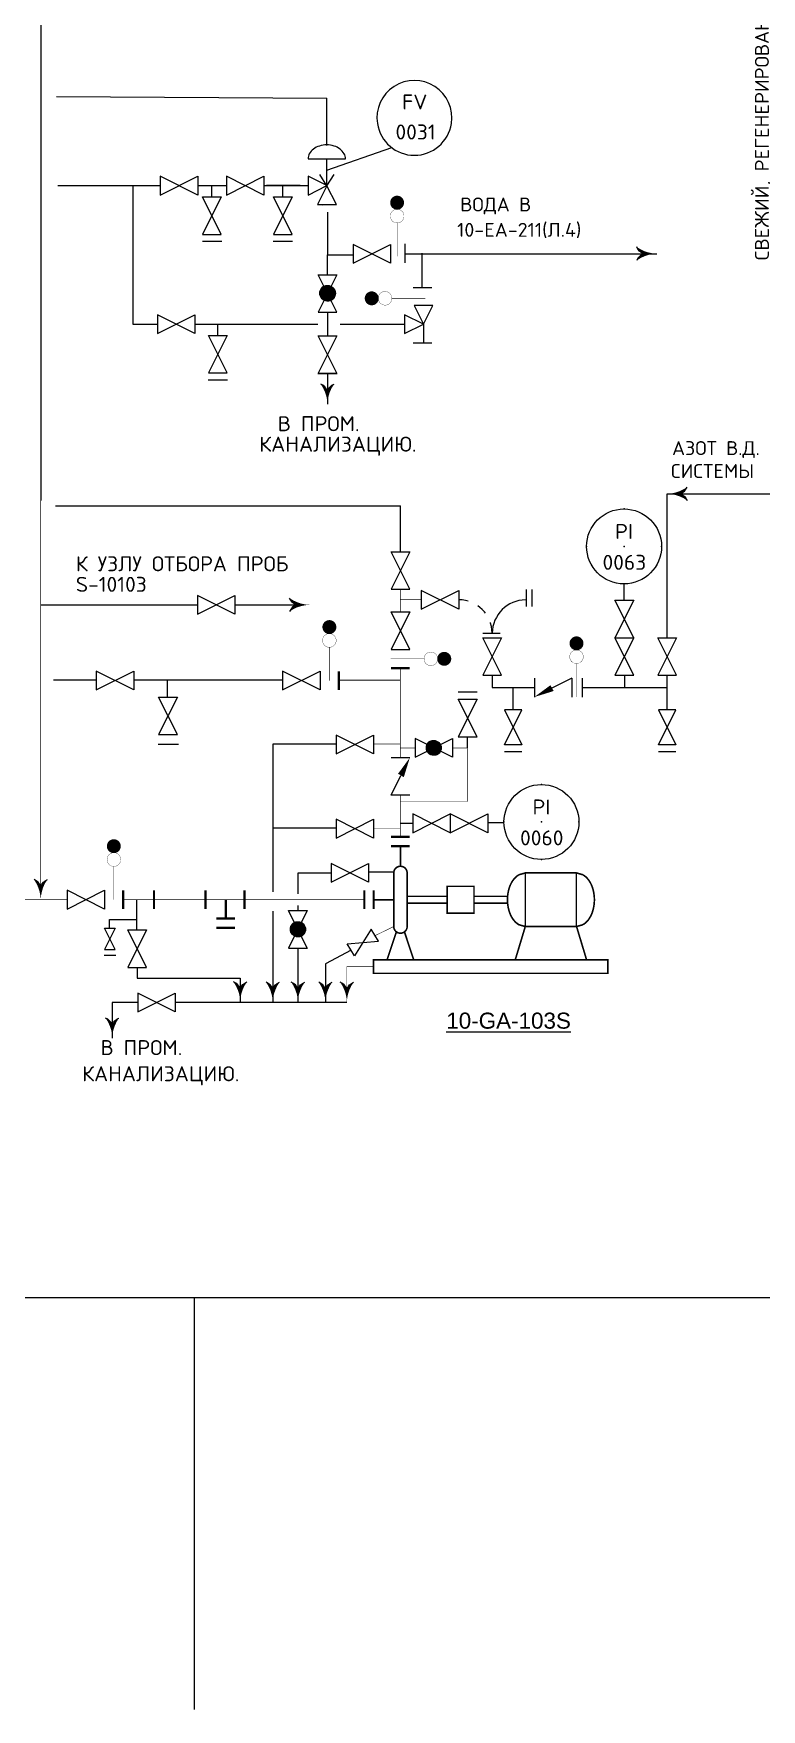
# Model space of a CAD drawing. Extents: x 270 to 589, y 86 to 206.
# Drawn here: x 440.04 to 446.84, y 86.41 to 102.06 of the extents above; entities that cross this region are included whole.
import ezdxf
from ezdxf.enums import TextEntityAlignment as Align

# ---------------------------------------------------------------- set-up
doc = ezdxf.new("R2010")
doc.units = 0
doc.header["$MEASUREMENT"] = 0
doc.linetypes.add('DASH', pattern=[0.15625, 0.09375, -0.0625])
doc.linetypes.add('SDASH', pattern=[0.09375, 0.046875, -0.046875])
doc.layers.get('0').update_dxf_attribs({"linetype": 'CONTINUOUS'})
for name, color, linetype in [('IN-ATTRIBS', 7, 'CONTINUOUS'), ('IN-EQUIPMENT', 7, 'CONTINUOUS'), ('IN-INSTRUMENT', 7, 'SDASH'), ('IN-MIN-PROC', 7, 'CONTINUOUS'), ('IN-PNEUMATIC', 7, 'CONTINUOUS'), ('IN-TEXT', 51, 'CONTINUOUS')]:
    doc.layers.add(name, color=color, linetype=linetype)
doc.styles.add('ATTRIBS', font='SIMPLEX', dxfattribs={"width": 0.8, "height": 0.125})
doc.styles.add('HELV', font='HELV', dxfattribs={"height": 0.15})
doc.styles.add('NARROW', font='simplex', dxfattribs={"width": 0.75, "height": 0.1})
doc.styles.add('S1', font='SIMPLEX.shx')
doc.styles.add('SIMPLEX', font='SIMPLEX')

# ---------------------------------------------------------------- blocks, each defined once
blk = doc.blocks.new('PH35')
at = {"layer": 'IN-ATTRIBS'}
for p in [(0, 0.25), (-0.25, 0), (0, 0), (0.25, 0), (0, -0.25)]:
    blk.add_point(p, dxfattribs=at)
at = {"layer": 'IN-ATTRIBS', "flags": 1}
for tag, style, width, p in [('IDNUM', 'ATTRIBS', 0.8, (0.009, 0.584)), ('DWGNO', 'ATTRIBS', 0.8, (0.003, 0.447)), ('FILENO', 'ATTRIBS', 0.8, (-0.003, 0.311)), ('LOC', 'ATTRIBS', 0.8, (-0.08, -0.422)), ('SIG', 'ATTRIBS', 0.8, (-0.087, -0.563)), ('INSTALL', 'ATTRIBS', 0.8, (-0.087, -0.699)), ('SERV', 'ATTRIBS', 0.8, (-0.083, -0.838)), ('DATE', 'ATTRIBS', 0.8, (-0.088, -0.969)), ('DES', 'NARROW', 0.75, (-0.087, -1.102)), ('CSYS', 'NARROW', 0.75, (-0.087, -1.243))]:
    blk.add_attdef(tag, text='', height=0.1, dxfattribs=dict(at, style=style, width=width)).set_placement(p, align=Align.CENTER)
at = {"layer": 'IN-ATTRIBS', "style": 'ATTRIBS', "flags": 1}
blk.add_attdef('SYSCDI', text='', height=0.1, dxfattribs=at).set_placement((-0.312, 0.312), align=Align.RIGHT)
at = {"layer": 'IN-ATTRIBS', "style": 'S1'}
for tag, p in [('XT', (0.324, 0.257)), ('A1', (0.323, 0.115)), ('A2', (0.323, -0.035)), ('A3', (0.323, -0.185)), ('RES', (0.323, -0.342))]:
    blk.add_attdef(tag, p, '', height=0.1, dxfattribs=at)
at = {"layer": 'IN-ATTRIBS', "style": 'ATTRIBS'}
blk.add_attdef('SYSCDV', text='', height=0.1, dxfattribs=at).set_placement((-0.312, 0.141), align=Align.RIGHT)
at = {"layer": 'IN-ATTRIBS', "style": 'S1'}
for tag, p in [('INSTTYPE', (0, 0.05)), ('TAGNUM', (0.002, -0.156)), ('MD', (0.402, -0.565)), ('SZ', (0.402, -0.696))]:
    blk.add_attdef(tag, text='', height=0.1, dxfattribs=at).set_placement(p, align=Align.CENTER)

msp = doc.modelspace()

# ---------------------------------------------------------------- hatches: boundary and pattern name
at = {"linetype": 'CONTINUOUS'}
h = msp.add_hatch(dxfattribs=at)
h.set_pattern_fill('ANSI31', color=2, scale=0.0014, style=0)
h.set_pattern_definition([(45, (-15.6227228, 89.20223268), (-0.00012374368671, 0.00012374368671), [])])
edge = h.paths.add_edge_path()
edge.add_arc((442.785, 99.634), 0.0729, 0, 360)
h = msp.add_hatch(dxfattribs=at)
h.set_pattern_fill('ANSI31', color=2, scale=0.0014, style=0)
h.set_pattern_definition([(45, (-5.88282989, 87.46725496), (-0.00012374368671, 0.00012374368671), [])])
edge = h.paths.add_edge_path()
edge.add_arc((443.777, 95.389), 0.0693, 0, 360)
h = msp.add_hatch(dxfattribs=at)
h.set_pattern_fill('ANSI31', color=2, scale=0.0014, style=0)
h.set_pattern_definition([(45, (2.91163047, 88.5714263), (-0.00012374368671, 0.00012374368671), [])])
edge = h.paths.add_edge_path()
edge.add_arc((442.508, 93.695), 0.0709, 0, 360)

# ---------------------------------------------------------------- linework, layer by layer
at = {"color": 2}
for p, q in [((442.602, 100.889), (442.952, 100.889)), ((442.777, 100.639), (442.777, 100.889)), ((441.704, 100.533), (441.704, 100.639)), ((442.366, 100.533), (442.366, 100.639)), ((442.777, 100.639), (442.602, 100.726)), ((442.602, 100.726), (442.602, 100.551)), ((442.602, 100.551), (442.777, 100.639)), ((442.779, 100.638), (442.692, 100.463)), ((442.867, 100.463), (442.779, 100.638)), ((442.692, 100.463), (442.867, 100.463)), ((442.736, 100.461), (442.823, 100.462)), ((443.507, 100.094), (443.507, 99.919)), ((443.585, 99.688), (443.76, 99.688)), ((441.759, 99.24), (441.759, 99.345)), ((443.68, 99.345), (443.68, 99.17)), ((443.585, 99.17), (443.76, 99.17)), ((442.694, 98.884), (442.869, 98.884)), ((442.699, 98.884), (442.874, 98.884)), ((441.288, 95.863), (441.288, 96.022)), ((444.717, 96.039), (444.717, 95.864)), ((445.067, 96.039), (444.881, 95.946)), ((445.067, 96.039), (445.067, 95.864)), ((445.163, 96.039), (445.163, 95.864)), ((444.006, 95.913), (444.181, 95.913)), ((444.181, 95.493), (444.006, 95.843)), ((444.006, 95.843), (444.181, 95.843)), ((444.181, 95.843), (444.006, 95.493)), ((444.439, 95.418), (444.601, 95.743)), ((444.439, 95.743), (444.601, 95.418)), ((444.601, 95.743), (444.439, 95.743)), ((446.038, 95.743), (445.876, 95.743)), ((445.876, 95.743), (446.038, 95.418)), ((445.876, 95.418), (446.038, 95.743)), ((444.006, 95.493), (444.181, 95.493)), ((444.601, 95.418), (444.439, 95.418)), ((444.601, 95.352), (444.439, 95.352)), ((446.038, 95.418), (445.876, 95.418)), ((446.038, 95.352), (445.876, 95.352)), ((443.553, 95.297), (443.378, 95.297)), ((443.378, 94.947), (443.47, 95.132)), ((443.553, 94.947), (443.378, 94.947)), ((440.746, 93.706), (440.746, 93.786)), ((442.421, 93.519), (442.596, 93.519))]:
    msp.add_line(p, q, dxfattribs=at)
at = {"color": 5, "linetype": 'CONTINUOUS'}
for p, q in [((440.265, 100.64), (441.223, 100.639)), ((440.964, 100.639), (440.964, 99.345)), ((441.572, 100.639), (441.84, 100.639)), ((442.19, 100.639), (442.602, 100.639)), ((442.528, 100.639), (442.214, 100.639)), ((440.106, 100.54), (440.104, 98.364)), ((442.783, 100.39), (442.783, 99.993)), ((443.507, 100.003), (445.861, 100.003)), ((443.67, 99.688), (443.67, 100.007)), ((442.783, 99.807), (442.783, 99.993)), ((442.783, 99.993), (443.024, 99.993)), ((442.783, 99.457), (442.783, 99.237)), ((440.964, 99.345), (441.19, 99.345)), ((441.545, 99.345), (442.695, 99.345)), ((442.902, 99.345), (443.505, 99.345)), ((442.783, 98.887), (442.783, 98.598)), ((440.104, 98.364), (440.104, 97.698)), ((445.957, 96.417), (445.957, 97.762)), ((445.957, 97.762), (448.705, 97.762)), ((440.243, 97.649), (443.465, 97.649)), ((443.465, 97.221), (443.465, 97.649)), ((440.104, 96.725), (441.568, 96.725)), ((441.918, 96.725), (442.492, 96.725)), ((440.624, 96.022), (440.225, 96.022)), ((441.798, 96.022), (440.975, 96.022)), ((442.364, 96.022), (441.798, 96.022)), ((443.465, 96.022), (442.889, 96.017)), ((444.323, 96.067), (444.323, 95.952)), ((444.323, 95.952), (444.717, 95.952)), ((445.163, 95.952), (445.957, 95.952)), ((445.957, 95.952), (445.957, 96.067)), ((442.273, 95.425), (442.273, 94.045)), ((442.864, 95.425), (442.273, 95.425)), ((442.864, 94.639), (442.273, 94.639)), ((443.408, 94.228), (443.169, 94.228)), ((442.273, 93.863), (442.273, 93.012)), ((443.004, 93.501), (442.765, 93.371)), ((441.007, 93.339), (441.007, 93.239)), ((441.007, 93.239), (441.968, 93.239)), ((441.968, 93.239), (441.968, 93.016)), ((441.011, 93.012), (440.773, 93.012)), ((442.965, 93.012), (441.361, 93.012))]:
    msp.add_line(p, q, dxfattribs=at)
at = {"color": 7, "linetype": 'CONTINUOUS'}
for q in [(442.712, 100.743), (442.847, 100.743)]:
    msp.add_line((442.779, 100.638), q, dxfattribs=at)
at = {"color": 2, "linetype": 'CONTINUOUS'}
for p, q in [((441.615, 100.12), (441.796, 100.12)), ((442.276, 100.12), (442.457, 100.12)), ((441.669, 98.826), (441.851, 98.826)), ((441.202, 95.423), (441.391, 95.423)), ((440.746, 93.786), (441.002, 93.786)), ((440.696, 93.453), (440.805, 93.453))]:
    msp.add_line(p, q, dxfattribs=at)
at = {"color": 7}
for p, q in [((445.552, 96.92), (445.552, 96.772)), ((444.433, 94.689), (444.285, 94.689))]:
    msp.add_line(p, q, dxfattribs=at)
at = {"color": 5}
for p, q in [((444.52, 95.743), (444.52, 95.952)), ((445.957, 95.743), (445.957, 95.952)), ((441.002, 93.689), (441.002, 93.971))]:
    msp.add_line(p, q, dxfattribs=at)
msp.add_line((444.09, 95.493), (444.09, 95.388))
at = {"color": 6}
for p, q in [((444.632, 94.221), (444.632, 93.721)), ((445.111, 93.721), (445.111, 94.221))]:
    msp.add_line(p, q, dxfattribs=at)
at = {"color": 6, "linetype": 'CONTINUOUS'}
msp.add_line((271.084, 90.258), (567.702, 90.258, 0.558), dxfattribs=at)
at = {"color": 2}
msp.add_lwpolyline([(442.952, 100.889, 0.126822), (442.939, 100.937, 0.10607), (442.901, 100.981, 0.085783), (442.846, 101.009, 0.075445), (442.777, 101.02, 0.075445), (442.708, 101.009, 0.085783), (442.653, 100.981, 0.10607), (442.614, 100.937, 0.126822), (442.602, 100.889)], format="xyb", dxfattribs=at)
for points in [[(441.222, 100.551), (441.572, 100.726), (441.572, 100.551), (441.222, 100.726)], [(441.84, 100.551), (442.19, 100.726), (442.19, 100.551), (441.84, 100.726)], [(441.791, 100.183), (441.616, 100.533), (441.791, 100.533), (441.616, 100.183)], [(442.453, 100.183), (442.278, 100.533), (442.453, 100.533), (442.278, 100.183)], [(443.024, 99.914), (443.374, 100.089), (443.374, 99.914), (443.024, 100.089)], [(442.871, 99.457), (442.696, 99.807), (442.871, 99.807), (442.696, 99.457)], [(441.195, 99.258), (441.545, 99.433), (441.545, 99.258), (441.195, 99.433)], [(443.505, 99.258), (443.68, 99.345), (443.768, 99.52), (443.593, 99.52), (443.68, 99.345), (443.505, 99.433)], [(441.846, 98.89), (441.671, 99.24), (441.846, 99.24), (441.671, 98.89)], [(442.871, 98.887), (442.696, 99.237), (442.871, 99.237), (442.696, 98.887)], [(443.553, 96.871), (443.378, 97.221), (443.553, 97.221), (443.378, 96.871)], [(441.568, 96.637), (441.918, 96.812), (441.918, 96.637), (441.568, 96.812)], [(443.66, 96.685), (444.01, 96.86), (444.01, 96.685), (443.66, 96.86)], [(445.645, 96.418), (445.47, 96.768), (445.645, 96.768), (445.47, 96.418)], [(443.553, 96.308), (443.378, 96.658), (443.553, 96.658), (443.378, 96.308)], [(444.411, 96.067), (444.236, 96.417), (444.411, 96.417), (444.236, 96.067)], [(445.645, 96.067), (445.47, 96.417), (445.645, 96.417), (445.47, 96.067)], [(446.044, 96.067), (445.869, 96.417), (446.044, 96.417), (445.869, 96.067)], [(440.624, 95.93), (440.974, 96.105), (440.974, 95.93), (440.624, 96.105)], [(442.364, 95.93), (442.714, 96.105), (442.714, 95.93), (442.364, 96.105)], [(441.381, 95.513), (441.206, 95.863), (441.381, 95.863), (441.206, 95.513)], [(442.864, 95.332), (443.214, 95.507), (443.214, 95.332), (442.864, 95.507)], [(443.602, 95.301), (443.952, 95.476), (443.952, 95.301), (443.602, 95.476)], [(442.864, 94.547), (443.214, 94.722), (443.214, 94.547), (442.864, 94.722)], [(443.581, 94.597), (443.931, 94.772), (443.931, 94.597), (443.581, 94.772)], [(443.931, 94.597), (444.281, 94.772), (444.281, 94.597), (443.931, 94.772)], [(442.818, 94.135), (443.168, 94.31), (443.168, 94.135), (442.818, 94.31)], [(440.35, 93.884), (440.7, 94.059), (440.7, 93.884), (440.35, 94.059)], [(442.595, 93.52), (442.42, 93.87), (442.595, 93.87), (442.42, 93.52)], [(440.799, 93.505), (440.699, 93.706), (440.799, 93.706), (440.699, 93.505)], [(441.094, 93.339), (440.919, 93.689), (441.094, 93.689), (440.919, 93.339)], [(443.192, 93.697), (443.036, 93.448), (442.968, 93.56), (443.261, 93.585)], [(441.011, 92.925), (441.361, 93.1), (441.361, 92.925), (441.011, 93.1)]]:
    msp.add_lwpolyline(points, close=True, dxfattribs=at)
for points, const_width in [([(443.402, 100.48, 1), (443.467, 100.48, 1)], 0.065), ([(443.371, 100.355, 1), (443.499, 100.355, 1)], 0.0025), ([(443.197, 99.619, -1), (443.197, 99.554, -1)], 0.065), ([(443.322, 99.651, -1), (443.322, 99.523, -1)], 0.0025), ([(442.769, 96.517, 1), (442.834, 96.517, 1)], 0.065), ([(442.737, 96.392, 1), (442.865, 96.392, 1)], 0.0025), ([(445.078, 96.365, 1), (445.143, 96.365, 1)], 0.065), ([(443.75, 96.284, 1), (443.75, 96.157, 1)], 0.0025), ([(443.875, 96.253, 1), (443.875, 96.188, 1)], 0.065), ([(445.047, 96.24, 1), (445.174, 96.24, 1)], 0.0025), ([(440.755, 94.471, 1), (440.82, 94.471, 1)], 0.065), ([(440.724, 94.346, 1), (440.852, 94.346, 1)], 0.0025)]:
    msp.add_lwpolyline(points, format="xyb", close=True, dxfattribs=dict(at, const_width=const_width))
at = {"color": 2, "const_width": 0.005}
for points in [[(443.435, 100.292), (443.435, 99.98)], [(443.385, 99.587), (443.697, 99.587)], [(442.801, 96.33), (442.801, 96.017)], [(443.688, 96.221), (443.375, 96.221)], [(445.11, 96.177), (445.11, 95.865)], [(440.788, 94.284), (440.788, 93.971)]]:
    msp.add_lwpolyline(points, dxfattribs=at)
at = {"color": 5, "linetype": 'CONTINUOUS'}
for points in [[(445.736, 100.003, -0.206864), (445.674, 100.066)], [(445.736, 100.003, 0.206864), (445.674, 99.941)], [(442.493, 96.725, -0.206864), (442.43, 96.787)], [(442.493, 96.725, 0.206864), (442.43, 96.662)], [(440.104, 94.096, 0.206864), (440.042, 94.159)], [(440.104, 94.096, -0.206864), (440.167, 94.159)]]:
    msp.add_lwpolyline(points, format="xyb", dxfattribs=at)
at = {"color": 5}
for points in [[(442.783, 98.723, 0.206864), (442.721, 98.785)], [(442.783, 98.723, -0.206864), (442.846, 98.785)], [(441.968, 93.141, 0.206864), (441.906, 93.203)], [(441.968, 93.141, -0.206864), (442.031, 93.203)], [(442.273, 93.137, 0.206864), (442.21, 93.2)], [(442.273, 93.137, -0.206864), (442.335, 93.2)], [(442.508, 93.137, 0.206864), (442.446, 93.2)], [(442.508, 93.137, -0.206864), (442.571, 93.2)], [(442.765, 93.137, 0.206864), (442.702, 93.2)], [(442.765, 93.137, -0.206864), (442.827, 93.2)], [(442.965, 93.137, 0.206864), (442.903, 93.2)], [(442.965, 93.137, -0.206864), (443.028, 93.2)], [(440.773, 92.803, 0.206864), (440.71, 92.866)], [(440.773, 92.803, -0.206864), (440.835, 92.866)]]:
    msp.add_lwpolyline(points, format="xyb", dxfattribs=at)
at = {"color": 5, "linetype": 'CONTINUOUS'}
for points, const_width in [([(440.104, 97.698), (440.104, 95.815)], 0.005), ([(443.465, 96.658), (443.465, 96.871)], 0.005), ([(444.642, 96.869), (444.642, 96.708)], 0.0104), ([(444.695, 96.869), (444.695, 96.709)], 0.0104), ([(443.465, 96.134), (443.465, 95.297)], 0.005), ([(440.104, 95.815), (440.104, 94.096)], 0.005), ([(443.602, 95.388), (443.465, 95.388)], 0.005), ([(444.09, 95.075), (444.09, 95.388), (443.952, 95.388)], 0.005), ([(443.465, 94.888), (444.09, 94.888), (444.09, 95.075)], 0.005), ([(443.465, 94.947), (443.465, 94.556)], 0.005), ([(439.85, 93.971), (440.349, 93.971)], 0.005), ([(440.879, 93.971), (441.798, 93.971)], 0.005), ([(441.798, 93.971), (443.128, 93.971)], 0.005)]:
    msp.add_lwpolyline(points, dxfattribs=dict(at, const_width=const_width))
at = {"color": 6}
for points, const_width in [([(443.378, 94.471), (443.553, 94.471)], 0.021), ([(443.465, 94.284), (443.465, 94.471)], 0.015), ([(443.528, 94.003), (443.903, 94.003)], 0.015), ([(443.528, 93.94), (443.903, 93.94)], 0.015), ([(444.47, 94.003), (444.153, 94.003)], 0.015), ([(444.47, 93.94), (444.153, 93.94)], 0.015), ([(443.428, 93.671), (443.34, 93.409)], 0.015), ([(443.503, 93.671), (443.59, 93.409)], 0.015), ([(444.632, 93.721), (444.538, 93.409)], 0.015), ([(445.111, 93.721), (445.205, 93.409)], 0.015)]:
    msp.add_lwpolyline(points, dxfattribs=dict(at, const_width=const_width))
at = {"color": 6, "const_width": 0.015}
for points in [[(443.403, 94.221), (443.403, 93.721, 1), (443.528, 93.721), (443.528, 94.221, 1)], [(444.632, 94.221), (444.572, 94.204, 0.107118), (444.514, 94.148, 0.079807), (444.479, 94.071, 0.067453), (444.465, 93.971, 0.067453), (444.479, 93.872, 0.079807), (444.514, 93.794, 0.107118), (444.572, 93.738), (444.632, 93.721), (445.111, 93.721), (445.171, 93.738, 0.107118), (445.229, 93.794, 0.079807), (445.264, 93.872, 0.067453), (445.278, 93.971, 0.067453), (445.264, 94.071, 0.079807), (445.229, 94.148, 0.107118), (445.171, 94.204), (445.111, 94.221)]]:
    msp.add_lwpolyline(points, format="xyb", close=True, dxfattribs=at)
for points in [[(443.903, 93.846), (444.153, 93.846), (444.153, 94.096), (443.903, 94.096)], [(443.215, 93.284), (445.403, 93.284), (445.403, 93.409), (443.215, 93.409)]]:
    msp.add_lwpolyline(points, close=True, dxfattribs=at)
at = {"color": 2, "linetype": 'CONTINUOUS'}
for centre, radius in [((442.785, 99.634), 0.0729), ((443.777, 95.389), 0.0693), ((442.508, 93.695), 0.0709)]:
    msp.add_circle(centre, radius, dxfattribs=at)
for centre in [(445.555, 97.27), (444.783, 94.697)]:
    msp.add_circle(centre, 0.35)
for start, end in [(351.1529, 188.8471), (188.8471, 351.1529)]:
    msp.add_arc((443.596, 101.272), 0.35, start, end)
at = {"color": 5, "linetype": 'CONTINUOUS'}
for points in [[(445.708, 100.045), (445.682, 100.05), (445.674, 100.066)], [(445.744, 100.027), (445.693, 100.035), (445.708, 100.045), (445.682, 100.05)], [(445.782, 100.015), (445.705, 100.022), (445.744, 100.027), (445.693, 100.035)], [(445.821, 100.007), (445.72, 100.011), (445.782, 100.015), (445.705, 100.022)], [(445.821, 100), (445.72, 99.995), (445.782, 99.992), (445.705, 99.985)], [(445.861, 100.003), (445.736, 100.003), (445.821, 100.007), (445.72, 100.011)], [(445.861, 100.003), (445.736, 100.003), (445.821, 100), (445.72, 99.995)], [(445.708, 99.962), (445.682, 99.957), (445.674, 99.941)], [(445.744, 99.979), (445.693, 99.972), (445.708, 99.962), (445.682, 99.957)], [(445.782, 99.992), (445.705, 99.985), (445.744, 99.979), (445.693, 99.972)], [(442.464, 96.766), (442.438, 96.771), (442.43, 96.787)], [(442.5, 96.749), (442.449, 96.756), (442.464, 96.766), (442.438, 96.771)], [(442.538, 96.736), (442.462, 96.743), (442.5, 96.749), (442.449, 96.756)], [(442.538, 96.713), (442.462, 96.706), (442.5, 96.701), (442.449, 96.693)], [(442.578, 96.728), (442.476, 96.733), (442.538, 96.736), (442.462, 96.743)], [(442.578, 96.721), (442.476, 96.717), (442.538, 96.713), (442.462, 96.706)], [(442.618, 96.725), (442.493, 96.725), (442.578, 96.728), (442.476, 96.733)], [(442.618, 96.725), (442.493, 96.725), (442.578, 96.721), (442.476, 96.717)], [(442.464, 96.684), (442.438, 96.679), (442.43, 96.662)], [(442.5, 96.701), (442.449, 96.693), (442.464, 96.684), (442.438, 96.679)], [(440.063, 94.125), (440.058, 94.151), (440.042, 94.159)], [(440.08, 94.089), (440.073, 94.14), (440.063, 94.125), (440.058, 94.151)], [(440.093, 94.05), (440.086, 94.127), (440.08, 94.089), (440.073, 94.14)], [(440.101, 94.011), (440.096, 94.113), (440.093, 94.05), (440.086, 94.127)], [(440.104, 93.971), (440.104, 94.096), (440.101, 94.011), (440.096, 94.113)], [(440.104, 93.971), (440.104, 94.096), (440.108, 94.011), (440.112, 94.113)], [(440.108, 94.011), (440.112, 94.113), (440.116, 94.05), (440.123, 94.127)], [(440.116, 94.05), (440.123, 94.127), (440.128, 94.089), (440.136, 94.14)], [(440.128, 94.089), (440.136, 94.14), (440.145, 94.125), (440.15, 94.151)], [(440.145, 94.125), (440.15, 94.151), (440.167, 94.159)]]:
    msp.add_solid(points, dxfattribs=at)
at = {"color": 5}
for points in [[(442.742, 98.751), (442.737, 98.777), (442.721, 98.785)], [(442.759, 98.715), (442.752, 98.767), (442.742, 98.751), (442.737, 98.777)], [(442.772, 98.677), (442.765, 98.754), (442.759, 98.715), (442.752, 98.767)], [(442.78, 98.638), (442.775, 98.739), (442.772, 98.677), (442.765, 98.754)], [(442.786, 98.638), (442.791, 98.739), (442.795, 98.677), (442.802, 98.754)], [(442.795, 98.677), (442.802, 98.754), (442.807, 98.715), (442.815, 98.767)], [(442.807, 98.715), (442.815, 98.767), (442.824, 98.751), (442.829, 98.777)], [(442.824, 98.751), (442.829, 98.777), (442.846, 98.785)], [(442.783, 98.598), (442.783, 98.723), (442.78, 98.638), (442.775, 98.739)], [(442.783, 98.598), (442.783, 98.723), (442.786, 98.638), (442.791, 98.739)], [(441.927, 93.169), (441.922, 93.195), (441.906, 93.203)], [(441.944, 93.133), (441.937, 93.184), (441.927, 93.169), (441.922, 93.195)], [(441.957, 93.095), (441.949, 93.172), (441.944, 93.133), (441.937, 93.184)], [(441.965, 93.055), (441.96, 93.157), (441.957, 93.095), (441.949, 93.172)], [(441.968, 93.016), (441.968, 93.141), (441.965, 93.055), (441.96, 93.157)], [(441.968, 93.016), (441.968, 93.141), (441.971, 93.055), (441.976, 93.157)], [(441.971, 93.055), (441.976, 93.157), (441.98, 93.095), (441.987, 93.172)], [(441.98, 93.095), (441.987, 93.172), (441.992, 93.133), (442, 93.184)], [(441.992, 93.133), (442, 93.184), (442.009, 93.169), (442.014, 93.195)], [(442.009, 93.169), (442.014, 93.195), (442.031, 93.203)], [(442.231, 93.166), (442.226, 93.192), (442.21, 93.2)], [(442.249, 93.129), (442.241, 93.181), (442.231, 93.166), (442.226, 93.192)], [(442.261, 93.091), (442.254, 93.168), (442.249, 93.129), (442.241, 93.181)], [(442.269, 93.052), (442.265, 93.153), (442.261, 93.091), (442.254, 93.168)], [(442.273, 93.012), (442.273, 93.137), (442.269, 93.052), (442.265, 93.153)], [(442.273, 93.012), (442.273, 93.137), (442.276, 93.052), (442.281, 93.153)], [(442.276, 93.052), (442.281, 93.153), (442.284, 93.091), (442.291, 93.168)], [(442.284, 93.091), (442.291, 93.168), (442.297, 93.129), (442.304, 93.181)], [(442.297, 93.129), (442.304, 93.181), (442.314, 93.166), (442.319, 93.192)], [(442.314, 93.166), (442.319, 93.192), (442.335, 93.2)], [(442.467, 93.166), (442.462, 93.192), (442.446, 93.2)], [(442.484, 93.129), (442.477, 93.181), (442.467, 93.166), (442.462, 93.192)], [(442.497, 93.091), (442.489, 93.168), (442.484, 93.129), (442.477, 93.181)], [(442.505, 93.052), (442.5, 93.153), (442.497, 93.091), (442.489, 93.168)], [(442.508, 93.012), (442.508, 93.137), (442.505, 93.052), (442.5, 93.153)], [(442.508, 93.012), (442.508, 93.137), (442.511, 93.052), (442.516, 93.153)], [(442.511, 93.052), (442.516, 93.153), (442.519, 93.091), (442.527, 93.168)], [(442.519, 93.091), (442.527, 93.168), (442.532, 93.129), (442.54, 93.181)], [(442.532, 93.129), (442.54, 93.181), (442.549, 93.166), (442.554, 93.192)], [(442.549, 93.166), (442.554, 93.192), (442.571, 93.2)], [(442.723, 93.166), (442.718, 93.192), (442.702, 93.2)], [(442.74, 93.129), (442.733, 93.181), (442.723, 93.166), (442.718, 93.192)], [(442.753, 93.091), (442.746, 93.168), (442.74, 93.129), (442.733, 93.181)], [(442.761, 93.052), (442.756, 93.153), (442.753, 93.091), (442.746, 93.168)], [(442.765, 93.012), (442.765, 93.137), (442.761, 93.052), (442.756, 93.153)], [(442.765, 93.012), (442.765, 93.137), (442.768, 93.052), (442.773, 93.153)], [(442.768, 93.052), (442.773, 93.153), (442.776, 93.091), (442.783, 93.168)], [(442.776, 93.091), (442.783, 93.168), (442.789, 93.129), (442.796, 93.181)], [(442.789, 93.129), (442.796, 93.181), (442.806, 93.166), (442.811, 93.192)], [(442.806, 93.166), (442.811, 93.192), (442.827, 93.2)], [(442.924, 93.166), (442.919, 93.192), (442.903, 93.2)], [(442.941, 93.129), (442.934, 93.181), (442.924, 93.166), (442.919, 93.192)], [(442.954, 93.091), (442.946, 93.168), (442.941, 93.129), (442.934, 93.181)], [(442.962, 93.052), (442.957, 93.153), (442.954, 93.091), (442.946, 93.168)], [(442.965, 93.012), (442.965, 93.137), (442.962, 93.052), (442.957, 93.153)], [(442.965, 93.012), (442.965, 93.137), (442.968, 93.052), (442.973, 93.153)], [(442.968, 93.052), (442.973, 93.153), (442.976, 93.091), (442.984, 93.168)], [(442.976, 93.091), (442.984, 93.168), (442.989, 93.129), (442.997, 93.181)], [(442.989, 93.129), (442.997, 93.181), (443.006, 93.166), (443.011, 93.192)], [(443.006, 93.166), (443.011, 93.192), (443.028, 93.2)], [(440.732, 92.832), (440.727, 92.858), (440.71, 92.866)], [(440.749, 92.795), (440.741, 92.847), (440.732, 92.832), (440.727, 92.858)], [(440.762, 92.757), (440.754, 92.834), (440.749, 92.795), (440.741, 92.847)], [(440.77, 92.718), (440.765, 92.819), (440.762, 92.757), (440.754, 92.834)], [(440.773, 92.678), (440.773, 92.803), (440.77, 92.718), (440.765, 92.819)], [(440.773, 92.678), (440.773, 92.803), (440.776, 92.718), (440.781, 92.819)], [(440.776, 92.718), (440.781, 92.819), (440.784, 92.757), (440.792, 92.834)], [(440.784, 92.757), (440.792, 92.834), (440.797, 92.795), (440.804, 92.847)], [(440.797, 92.795), (440.804, 92.847), (440.814, 92.832), (440.819, 92.858)], [(440.814, 92.832), (440.819, 92.858), (440.835, 92.866)]]:
    msp.add_solid(points, dxfattribs=at)
at = {"color": 2}
for points in [[(444.897, 95.92), (444.717, 95.864), (444.867, 95.974)], [(443.497, 95.116), (443.553, 95.297), (443.443, 95.147)]]:
    msp.add_solid(points, dxfattribs=at)
at = {"layer": 'IN-EQUIPMENT', "color": 5}
msp.add_line((444.235, 96.459), (444.398, 96.459), dxfattribs=at)
at = {"layer": 'IN-EQUIPMENT', "color": 2, "const_width": 0.021}
for points in [[(442.889, 95.93), (442.889, 96.105)], [(443.553, 96.133), (443.378, 96.133)], [(443.378, 94.559), (443.553, 94.559)], [(440.875, 93.884), (440.875, 94.059)], [(441.163, 93.884), (441.163, 94.059)], [(441.643, 93.884), (441.643, 94.059)], [(442.009, 93.884), (442.009, 94.059)], [(443.128, 94.059), (443.128, 93.884)], [(441.746, 93.796), (441.921, 93.796)], [(441.746, 93.709), (441.921, 93.709)]]:
    msp.add_lwpolyline(points, dxfattribs=at)
at = {"layer": 'IN-EQUIPMENT', "color": 6}
for points, const_width in [([(443.215, 94.059), (443.215, 93.884)], 0.021), ([(443.403, 93.971), (443.215, 93.971)], 0.015)]:
    msp.add_lwpolyline(points, dxfattribs=dict(at, const_width=const_width))
at = {"layer": 'IN-EQUIPMENT', "color": 2, "linetype": 'CONTINUOUS', "const_width": 0.021}
msp.add_lwpolyline([(441.834, 93.971), (441.834, 93.796)], dxfattribs=at)
at = {"layer": 'IN-MIN-PROC', "color": 5}
msp.add_line((440.106, 103.107), (440.106, 100.54), dxfattribs=at)
at = {"layer": 'IN-MIN-PROC', "color": 7, "linetype": 'CONTINUOUS'}
for p, q in [((440.253, 101.47), (442.777, 101.456)), ((442.777, 100.783), (443.384, 100.994))]:
    msp.add_line(p, q, dxfattribs=at)
at = {"layer": 'IN-MIN-PROC', "color": 5, "linetype": 'CONTINUOUS'}
for p, q in [((445.56, 96.067), (445.56, 95.952)), ((443.581, 94.682), (443.465, 94.682)), ((442.818, 94.22), (442.508, 94.22)), ((442.508, 94.22), (442.508, 94.027)), ((442.508, 93.917), (442.508, 93.87)), ((442.508, 93.52), (442.508, 93.012)), ((442.765, 93.371), (442.765, 93.012)), ((440.773, 93.012), (440.773, 92.678))]:
    msp.add_line(p, q, dxfattribs=at)
at = {"layer": 'IN-MIN-PROC', "color": 4, "linetype": 'CONTINUOUS'}
msp.add_line((441.539, 90.258), (441.539, 86.41), dxfattribs=at)
at = {"layer": 'IN-MIN-PROC', "color": 5}
for points in [[(446.082, 97.762, 0.206864), (446.144, 97.824)], [(446.082, 97.762, -0.206864), (446.144, 97.699)]]:
    msp.add_lwpolyline(points, format="xyb", dxfattribs=at)
at = {"layer": 'IN-MIN-PROC', "color": 2}
for points, const_width in [([(443.469, 96.772), (443.66, 96.772)], 0.005), ([(442.509, 93.52), (442.509, 93.519)], 0.007)]:
    msp.add_lwpolyline(points, dxfattribs=dict(at, const_width=const_width))
at = {"layer": 'IN-MIN-PROC', "color": 5, "const_width": 0.005}
for points in [[(443.465, 95.425), (443.215, 95.425)], [(443.465, 94.639), (443.215, 94.639)]]:
    msp.add_lwpolyline(points, dxfattribs=at)
at = {"layer": 'IN-MIN-PROC', "color": 5, "linetype": 'CONTINUOUS', "const_width": 0.005}
for points in [[(443.403, 93.721), (443.229, 93.636)], [(443.215, 93.346), (442.965, 93.346), (442.965, 93.012)]]:
    msp.add_lwpolyline(points, dxfattribs=at)
at = {"layer": 'IN-MIN-PROC', "color": 5, "linetype": 'DASH'}
msp.add_arc((444.01, 96.46), 0.312, 0, 90, dxfattribs=at)
at = {"layer": 'IN-MIN-PROC', "color": 5}
msp.add_arc((444.636, 96.459), 0.312, 90, 180, dxfattribs=at)
for points in [[(446.11, 97.803), (446.136, 97.808), (446.144, 97.824)], [(445.957, 97.762), (446.082, 97.762), (445.997, 97.765), (446.098, 97.77)], [(445.957, 97.762), (446.082, 97.762), (445.997, 97.758), (446.098, 97.754)], [(445.997, 97.765), (446.098, 97.77), (446.036, 97.773), (446.113, 97.78)], [(445.997, 97.758), (446.098, 97.754), (446.036, 97.75), (446.113, 97.743)], [(446.036, 97.773), (446.113, 97.78), (446.074, 97.786), (446.126, 97.793)], [(446.036, 97.75), (446.113, 97.743), (446.074, 97.738), (446.126, 97.73)], [(446.074, 97.786), (446.126, 97.793), (446.11, 97.803), (446.136, 97.808)], [(446.074, 97.738), (446.126, 97.73), (446.11, 97.721), (446.136, 97.715)], [(446.11, 97.721), (446.136, 97.715), (446.144, 97.699)]]:
    msp.add_solid(points, dxfattribs=at)
at = {"layer": 'IN-PNEUMATIC', "color": 7}
msp.add_line((442.777, 101.014), (442.777, 101.456), dxfattribs=at)

# ---------------------------------------------------------------- block references
at = {"layer": 'IN-INSTRUMENT', "color": 7, "xscale": 1.4, "yscale": 1.4, "zscale": 1.4}
for p, values in [((445.555, 97.27), {'INSTTYPE': 'PI', 'TAGNUM': '0063'}), ((444.783, 94.697), {'INSTTYPE': 'PI', 'TAGNUM': '0060'})]:
    msp.add_blockref('PH35', p, dxfattribs=at).add_auto_attribs(values)

# ---------------------------------------------------------------- texts
at = {"color": 1, "linetype": 'CONTINUOUS', "style": 'SIMPLEX'}
msp.add_text('СВЕЖИЙ, РЕГЕНЕРИРОВАННЫЙ', height=0.13, rotation=90, dxfattribs=at).set_placement((446.908, 99.942))
at = {"color": 7, "linetype": 'DASH', "style": 'S1'}
for s, p in [('FV', (443.481, 101.35)), ('0031', (443.419, 101.07))]:
    msp.add_text(s, height=0.14, dxfattribs=at).set_placement(p)
at = {"color": 1, "linetype": 'CONTINUOUS', "style": 'SIMPLEX'}
for s, height, p in [('ВОДА В ', 0.13, (444.024, 100.398)), ('10-ЕА-211(Л.4)', 0.13, (443.995, 100.161)), ('В ПРОМ.', 0.14, (442.319, 98.346)), ('КАНАЛИЗАЦИЮ.', 0.14, (442.146, 98.155)), ('АЗОТ В.Д. НА ОПРЕССОВКУ', 0.13, (446.003, 98.123)), ('СИСТЕМЫ', 0.13, (445.993, 97.909)), ('К УЗЛУ ОТБОРА ПРОБ', 0.14, (440.432, 97.038)), ('S-10103', 0.14, (440.432, 96.846)), ('В ПРОМ.', 0.14, (440.663, 92.52)), ('КАНАЛИЗАЦИЮ.', 0.14, (440.491, 92.276))]:
    msp.add_text(s, height=height, dxfattribs=at).set_placement(p)
at = {"layer": 'IN-TEXT', "color": 4, "style": 'HELV'}
msp.add_text('%%u10-GA-103S', height=0.15, dxfattribs=at).set_placement((444.476, 92.767), align=Align.CENTER)

doc.saveas('drawing.dxf')
